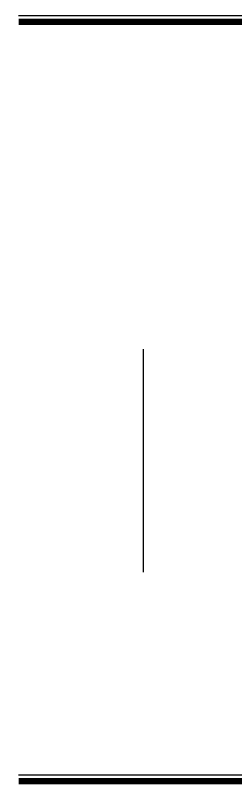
# Model space of a CAD drawing. Extents: x 105561 to 193510, y -55932 to 89115.
# Drawn here: x 121012 to 124492, y -8229 to 4021 of the extents above; entities that cross this region are included whole.
import ezdxf

# ---------------------------------------------------------------- set-up
doc = ezdxf.new("R2010")
doc.units = 0
doc.header["$LTSCALE"] = 10
doc.header["$MEASUREMENT"] = 0
doc.layers.add('辅助2', color=1, linetype='CONTINUOUS')
doc.layers.add('门窗楼梯', color=7, linetype='CONTINUOUS')

msp = doc.modelspace()

# ---------------------------------------------------------------- linework, layer by layer
at = {"layer": '辅助2'}
msp.add_line((123032.2, -1253.4), (123032.2, -4780.2), dxfattribs=at)
at = {"layer": '门窗楼梯', "const_width": 100}
for points in [[(121062.2, 3921.1), (129982.2, 3921.1), (129982.2, 3821.1), (137332.2, 3821.1), (137332.2, 3921.1), (142332.2, 3921.1), (142332.2, 3821.1), (146532.2, 3821.1), (146532.2, 3921.1), (154582.2, 3921.1)], [(121062.2, -8078.9), (129982.2, -8078.9), (129982.2, -8178.9), (137332.2, -8178.9), (137332.2, -8078.9), (142332.2, -8078.9), (142332.2, -8178.9), (146532.2, -8178.9), (146532.2, -8078.9), (154582.2, -8078.9)]]:
    msp.add_lwpolyline(points, dxfattribs=at)
at = {"layer": '门窗楼梯'}
for points in [[(121062.2, 4021.1), (130082.2, 4021.1), (130082.2, 3921.1), (137232.2, 3921.1), (137232.2, 4021.1), (142432.2, 4021.1), (142432.2, 3921.1), (146432.2, 3921.1), (146432.2, 4021.1), (154582.2, 4021.1)], [(121062.2, -7978.9), (130082.2, -7978.9), (130082.2, -8078.9), (137232.2, -8078.9), (137232.2, -7978.9), (142432.2, -7978.9), (142432.2, -8078.9), (146432.2, -8078.9), (146432.2, -7978.9), (154582.2, -7978.9)]]:
    msp.add_lwpolyline(points, dxfattribs=at)

doc.saveas('drawing.dxf')
